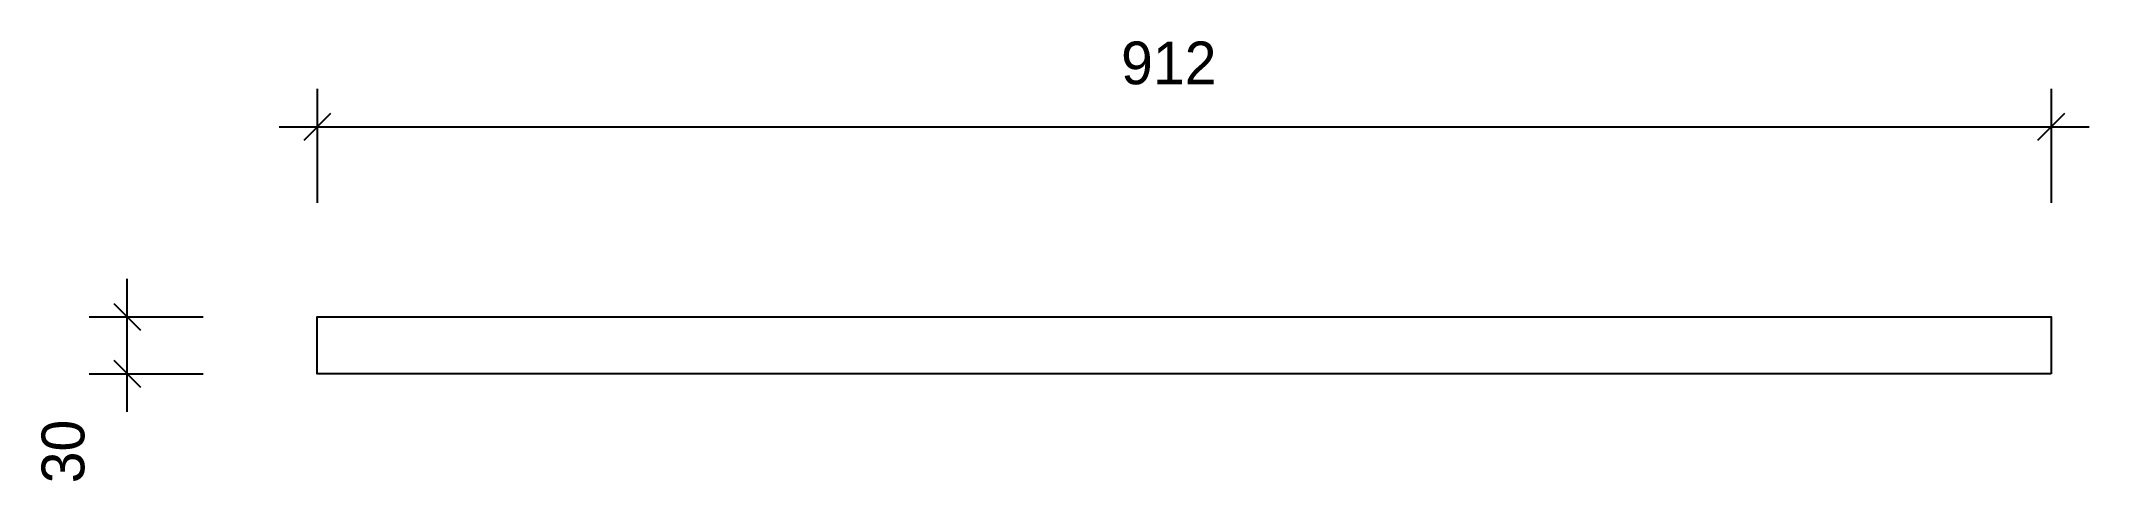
# Model space of a CAD drawing. Header units: millimetres. Extents: x -145 to 932, y -57 to 175.
import ezdxf
from ezdxf.enums import TextEntityAlignment as Align

# ---------------------------------------------------------------- set-up
doc = ezdxf.new("R2010")
doc.units = ezdxf.units.MM
for name, color, linetype in [('CONTOUR', 7, 'CONTINUOUS'), ('DIMLINES', 7, 'CONTINUOUS'), ('DIMLINESTEXT', 7, 'CONTINUOUS')]:
    doc.layers.add(name, color=color, linetype=linetype)

msp = doc.modelspace()

# ---------------------------------------------------------------- linework, layer by layer
at = {"layer": 'CONTOUR', "color": 0, "linetype": '0'}
msp.add_lwpolyline([(912.236, 0), (0, 0), (0, 30), (912.236, 30), (912.236, 0)], dxfattribs=at)
at = {"layer": 'DIMLINES', "color": 0}
for p, q in [((0, 150), (0, 90)), ((912.236, 150), (912.236, 90)), ((-20, 130), (932.236, 130)), ((7.071, 137.071), (-7.071, 122.929)), ((919.307, 137.071), (905.165, 122.929)), ((-100, -20), (-100, 50)), ((-107.071, 37.071), (-92.929, 22.929)), ((-120, 30), (-60, 30)), ((-120, 0), (-60, 0)), ((-107.071, 7.071), (-92.929, -7.071))]:
    msp.add_line(p, q, dxfattribs=at)

# ---------------------------------------------------------------- texts
at = {"layer": 'DIMLINESTEXT'}
msp.add_text('912', height=22.5, dxfattribs=at).set_placement((422.952, 175), align=Align.TOP_LEFT)
msp.add_text('30', height=22.5, rotation=90, dxfattribs=at).set_placement((-145, -57.721), align=Align.TOP_LEFT)

doc.saveas('drawing.dxf')
